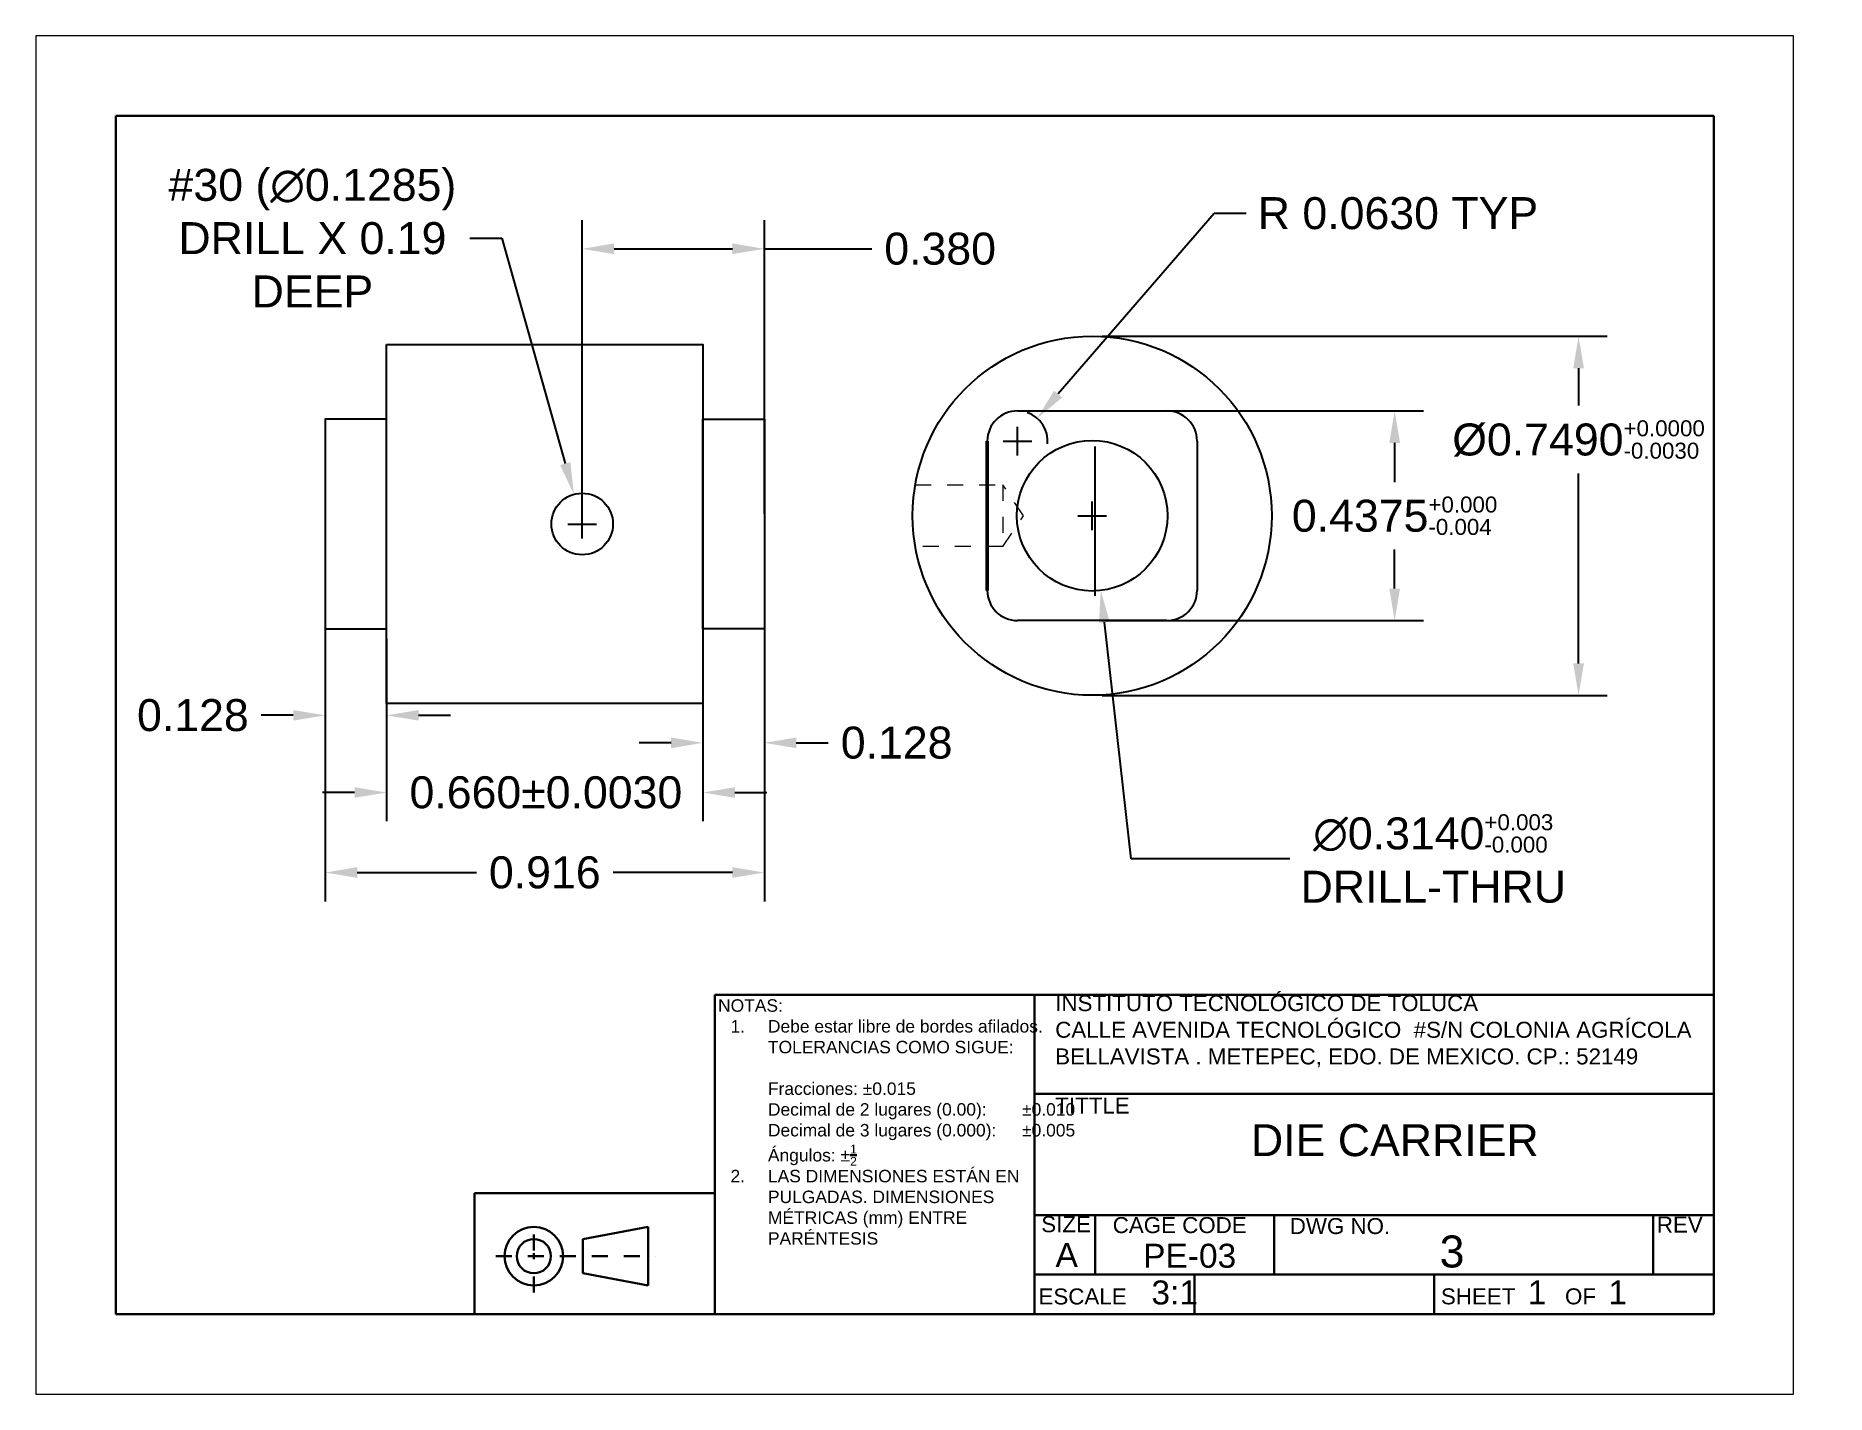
# Model space of a CAD drawing. Header units: inches. Extents: x 0 to 11.2, y 0 to 8.5.
import ezdxf

# ---------------------------------------------------------------- set-up
doc = ezdxf.new("R2010")
doc.units = ezdxf.units.IN
doc.header["$MEASUREMENT"] = 0
doc.linetypes.add('CENTER2', pattern=[1.125, 0.75, -0.125, 0.125, -0.125])
doc.linetypes.add('TRAZOS', pattern=[0.75, 0.5, -0.25])
for name, color, linetype, lineweight in [('cotas', 4, 'Continuous', 30), ('dibujo', 7, 'Continuous', 50), ('formato', 50, 'Continuous', 30), ('hoja', 210, 'Continuous', 20), ('ocultas', 171, 'TRAZOS', 20)]:
    doc.layers.add(name, color=color, linetype=linetype, lineweight=lineweight)
doc.styles.get("Standard").update_dxf_attribs({"font": 'arial.ttf'})
doc.dimstyles.get("Standard").update_dxf_attribs({"dimtxt": 0.18, "dimasz": 0.18, "dimexe": 0.18, "dimexo": 0.0625, "dimgap": 0.09, "dimtad": 0, "dimtih": 1, "dimtoh": 1, "dimdec": 4, "dimzin": 0, "dimdsep": 46, "dimtxsty": 'Standard', "dimcen": 0.09, "dimadec": 0, "dimazin": 0, "dimtfac": 1, "dimtdec": 4, "dimtofl": 0, "dimtmove": 0, "dimatfit": 3, "dimfxl": 1, "dimtolj": 1, "dimtzin": 0, "dimarcsym": 0})

# ---------------------------------------------------------------- blocks, each defined once
blk = doc.blocks.new('*D7')
at = {"layer": 'cotas', "color": 0, "lineweight": -2, "transparency": 16777216}
for p, q in [((6.673, 6.153), (8.683, 6.153)), ((8.503, 5.953), (8.503, 5.707)), ((8.503, 5.041), (8.503, 5.286)), ((6.673, 4.841), (8.683, 4.841))]:
    blk.add_line(p, q, dxfattribs=at)
at = {"layer": 'cotas', "color": 0, "transparency": 16777216}
for points in [[(8.47, 5.953), (8.537, 5.953), (8.503, 6.153)], [(8.47, 5.041), (8.537, 5.041), (8.503, 4.841)]]:
    blk.add_solid(points, dxfattribs=at)
at = {"layer": 'Defpoints', "color": 0, "transparency": 16777216}
for p in [(6.611, 6.153), (6.611, 4.841), (8.503, 4.841)]:
    blk.add_point(p, dxfattribs=at)
at = {"layer": 'cotas', "color": 0, "transparency": 16777216, "insert": (8.503, 5.497), "char_height": 0.2, "attachment_point": 5}
blk.add_mtext('\\A1;0.4375{\\H0.1;\\S+0.000^ -0.004;}', dxfattribs=at)
blk = doc.blocks.new('*D8')
at = {"layer": 'cotas', "color": 0, "lineweight": -2, "transparency": 16777216}
for p, q in [((7.374, 7.389), (6.397, 6.259)), ((7.574, 7.389), (7.374, 7.389)), ((6.143, 5.874), (6.143, 6.054)), ((6.053, 5.964), (6.233, 5.964))]:
    blk.add_line(p, q, dxfattribs=at)
blk.add_arc((6.143, 5.964), 0.189, 354.6347, 71.053, dxfattribs=at)
at = {"layer": 'cotas', "color": 0, "transparency": 16777216}
blk.add_solid([(6.372, 6.28), (6.423, 6.237), (6.267, 6.107)], dxfattribs=at)
at = {"layer": 'Defpoints', "color": 0, "transparency": 16777216}
for p in [(6.267, 6.107), (6.143, 5.964)]:
    blk.add_point(p, dxfattribs=at)
at = {"layer": 'cotas', "color": 0, "transparency": 16777216, "insert": (8.524, 7.389), "char_height": 0.2, "attachment_point": 5}
blk.add_mtext('\\A1;R 0.0630 TYP', dxfattribs=at)
blk = doc.blocks.new('*D9')
at = {"layer": 'cotas', "color": 0, "lineweight": -2, "transparency": 16777216}
for p, q in [((6.521, 5.497), (6.701, 5.497)), ((6.611, 5.407), (6.611, 5.587)), ((6.855, 3.351), (6.687, 4.83)), ((7.847, 3.351), (6.855, 3.351))]:
    blk.add_line(p, q, dxfattribs=at)
at = {"layer": 'cotas', "color": 0, "transparency": 16777216}
blk.add_solid([(6.72, 4.834), (6.653, 4.826), (6.664, 5.029)], dxfattribs=at)
at = {"layer": 'Defpoints', "color": 0, "transparency": 16777216}
for p in [(6.557, 5.965), (6.664, 5.029)]:
    blk.add_point(p, dxfattribs=at)
at = {"layer": 'cotas', "color": 0, "transparency": 16777216, "insert": (8.745, 3.351), "char_height": 0.2, "width": 0.06911, "attachment_point": 5}
blk.add_mtext('\\A1;∅0.3140{\\H0.1;\\S+0.003^ -0.000;} DRILL-THRU', dxfattribs=at)
blk = doc.blocks.new('*D10')
at = {"layer": 'cotas', "color": 0, "lineweight": -2, "transparency": 16777216}
for p, q in [((2.716, 7.234), (2.916, 7.234)), ((2.916, 7.234), (3.313, 5.823)), ((3.419, 5.355), (3.419, 5.535)), ((3.329, 5.445), (3.509, 5.445))]:
    blk.add_line(p, q, dxfattribs=at)
at = {"layer": 'cotas', "color": 0, "transparency": 16777216}
blk.add_solid([(3.345, 5.832), (3.281, 5.814), (3.367, 5.631)], dxfattribs=at)
at = {"layer": 'Defpoints', "color": 0, "transparency": 16777216}
for p in [(3.367, 5.631), (3.471, 5.26)]:
    blk.add_point(p, dxfattribs=at)
at = {"layer": 'cotas', "color": 0, "transparency": 16777216, "insert": (1.731, 7.234), "char_height": 0.2, "width": 1.86601, "attachment_point": 5}
blk.add_mtext('\\A1;#30 (∅0.1285) DRILL X 0.19 DEEP', dxfattribs=at)
blk = doc.blocks.new('*D11')
at = {"layer": 'cotas', "color": 0, "lineweight": -2, "transparency": 16777216}
for p, q in [((3.419, 5.508), (3.419, 7.347)), ((4.559, 5.508), (4.559, 7.347)), ((3.619, 7.167), (4.359, 7.167)), ((4.559, 7.167), (5.232, 7.167))]:
    blk.add_line(p, q, dxfattribs=at)
at = {"layer": 'cotas', "color": 0, "transparency": 16777216}
for points in [[(3.619, 7.201), (3.619, 7.134), (3.419, 7.167)], [(4.359, 7.201), (4.359, 7.134), (4.559, 7.167)]]:
    blk.add_solid(points, dxfattribs=at)
at = {"layer": 'Defpoints', "color": 0, "transparency": 16777216}
for p in [(4.559, 7.167), (3.419, 5.445), (4.559, 5.445)]:
    blk.add_point(p, dxfattribs=at)
at = {"layer": 'cotas', "color": 0, "transparency": 16777216, "insert": (5.659, 7.167), "char_height": 0.2, "attachment_point": 5}
blk.add_mtext('\\A1;0.380', dxfattribs=at)
blk = doc.blocks.new('*D12')
at = {"layer": 'cotas', "color": 0, "lineweight": -2, "transparency": 16777216}
for p, q in [((2.195, 4.259), (2.195, 3.585)), ((4.175, 4.259), (4.175, 3.585)), ((1.995, 3.765), (1.795, 3.765)), ((4.375, 3.765), (4.575, 3.765))]:
    blk.add_line(p, q, dxfattribs=at)
at = {"layer": 'cotas', "color": 0, "transparency": 16777216}
for points in [[(1.995, 3.798), (1.995, 3.732), (2.195, 3.765)], [(4.375, 3.798), (4.375, 3.732), (4.175, 3.765)]]:
    blk.add_solid(points, dxfattribs=at)
at = {"layer": 'Defpoints', "color": 0, "transparency": 16777216}
for p in [(2.195, 4.322), (4.175, 4.322), (4.175, 3.765)]:
    blk.add_point(p, dxfattribs=at)
at = {"layer": 'cotas', "color": 0, "transparency": 16777216, "insert": (3.192, 3.765), "char_height": 0.2, "attachment_point": 5}
blk.add_mtext('\\A1;0.660±0.0030', dxfattribs=at)
blk = doc.blocks.new('*D13')
at = {"layer": 'cotas', "color": 0, "lineweight": -2, "transparency": 16777216}
for p, q in [((4.175, 4.726), (4.175, 3.896)), ((4.559, 4.726), (4.559, 3.896)), ((3.975, 4.076), (3.775, 4.076)), ((4.759, 4.076), (4.959, 4.076))]:
    blk.add_line(p, q, dxfattribs=at)
at = {"layer": 'cotas', "color": 0, "transparency": 16777216}
for points in [[(3.975, 4.109), (3.975, 4.042), (4.175, 4.076)], [(4.759, 4.109), (4.759, 4.042), (4.559, 4.076)]]:
    blk.add_solid(points, dxfattribs=at)
at = {"layer": 'Defpoints', "color": 0, "transparency": 16777216}
for p in [(4.175, 4.789), (4.559, 4.789), (4.559, 4.076)]:
    blk.add_point(p, dxfattribs=at)
at = {"layer": 'cotas', "color": 0, "transparency": 16777216, "insert": (5.387, 4.076), "char_height": 0.2, "attachment_point": 5}
blk.add_mtext('\\A1;0.128', dxfattribs=at)
blk = doc.blocks.new('*D14')
at = {"layer": 'cotas', "color": 0, "lineweight": -2, "transparency": 16777216}
for p, q in [((1.811, 4.726), (1.811, 4.068)), ((2.195, 4.726), (2.195, 4.068)), ((1.611, 4.248), (1.411, 4.248)), ((2.395, 4.248), (2.595, 4.248))]:
    blk.add_line(p, q, dxfattribs=at)
at = {"layer": 'cotas', "color": 0, "transparency": 16777216}
for points in [[(1.611, 4.281), (1.611, 4.215), (1.811, 4.248)], [(2.395, 4.281), (2.395, 4.215), (2.195, 4.248)]]:
    blk.add_solid(points, dxfattribs=at)
at = {"layer": 'Defpoints', "color": 0, "transparency": 16777216}
for p in [(1.811, 4.789), (2.195, 4.789), (2.195, 4.248)]:
    blk.add_point(p, dxfattribs=at)
at = {"layer": 'cotas', "color": 0, "transparency": 16777216, "insert": (0.983, 4.248), "char_height": 0.2, "attachment_point": 5}
blk.add_mtext('\\A1;0.128', dxfattribs=at)
blk = doc.blocks.new('*D15')
at = {"layer": 'cotas', "color": 0, "lineweight": -2, "transparency": 16777216}
for p, q in [((1.811, 5.383), (1.811, 3.084)), ((4.559, 5.383), (4.559, 3.084)), ((2.011, 3.264), (2.758, 3.264)), ((4.359, 3.264), (3.612, 3.264))]:
    blk.add_line(p, q, dxfattribs=at)
at = {"layer": 'cotas', "color": 0, "transparency": 16777216}
for points in [[(2.011, 3.298), (2.011, 3.231), (1.811, 3.264)], [(4.359, 3.298), (4.359, 3.231), (4.559, 3.264)]]:
    blk.add_solid(points, dxfattribs=at)
at = {"layer": 'Defpoints', "color": 0, "transparency": 16777216}
for p in [(1.811, 5.445), (4.559, 5.445), (4.559, 3.264)]:
    blk.add_point(p, dxfattribs=at)
at = {"layer": 'cotas', "color": 0, "transparency": 16777216, "insert": (3.185, 3.264), "char_height": 0.2, "attachment_point": 5}
blk.add_mtext('\\A1;0.916', dxfattribs=at)
blk = doc.blocks.new('*D16')
at = {"layer": 'cotas', "color": 0, "lineweight": -2, "transparency": 16777216}
for p, q in [((6.673, 6.62), (9.834, 6.62)), ((9.654, 6.42), (9.654, 6.187)), ((9.654, 4.573), (9.654, 5.761)), ((6.673, 4.373), (9.834, 4.373))]:
    blk.add_line(p, q, dxfattribs=at)
at = {"layer": 'cotas', "color": 0, "transparency": 16777216}
for points in [[(9.621, 6.42), (9.688, 6.42), (9.654, 6.62)], [(9.621, 4.573), (9.688, 4.573), (9.654, 4.373)]]:
    blk.add_solid(points, dxfattribs=at)
at = {"layer": 'Defpoints', "color": 0, "transparency": 16777216}
for p in [(6.611, 6.62), (6.611, 4.373), (9.654, 4.373)]:
    blk.add_point(p, dxfattribs=at)
at = {"layer": 'cotas', "color": 0, "transparency": 16777216, "insert": (9.654, 5.974), "char_height": 0.2, "attachment_point": 5}
blk.add_mtext('\\A1;%%c}0.7490{\\H0.1;\\S+0.0000^ -0.0030;}', dxfattribs=at)
blk = doc.blocks.new('*U17')
at = {"color": 0, "linetype": 'CENTER2', "ltscale": 7, "transparency": 16777216}
for p, q in [((0, 79), (0, 498)), ((-43, 0), (-40, 0)), ((40, 0), (43, 0)), ((0, -492), (0, -79))]:
    blk.add_line(p, q, dxfattribs=at)
at = {"color": 0, "linetype": 'Continuous', "ltscale": 7, "transparency": 16777216}
for p, q in [((-40, 0), (40, 0)), ((0, -40), (0, 40))]:
    blk.add_line(p, q, dxfattribs=at)
blk = doc.blocks.new('*U18')
at = {"color": 0, "linetype": 'CENTER2', "ltscale": 7, "transparency": 16777216}
blk.add_line((-1619, 0), (549, 0), dxfattribs=at)
blk = doc.blocks.new('A$C26af7a07')
for p, q in [((1177, 724), (2061, 888)), ((2061, 888), (2061, 96)), ((1177, 724), (1177, 261)), ((2061, 96), (1177, 261))]:
    blk.add_line(p, q)
for radius in [396, 232]:
    blk.add_circle((514, 492), radius)
at = {"linetype": 'CENTER2', "ltscale": 7}
for name, p in [('*U17', (514, 492)), ('*U18', (1619, 492))]:
    blk.add_blockref(name, p, dxfattribs=at)

msp = doc.modelspace()

# ---------------------------------------------------------------- linework, layer by layer
for p, q in [((6.14333, 6.15315), (7.07783, 6.15315)), ((7.26683, 5.96415), (7.26683, 5.02965)), ((6.62816, 4.99513), (6.62816, 5.92963)), ((6.0518, 5.68965), (6.0518, 5.68965)), ((7.07783, 4.84065), (6.14333, 4.84065))]:
    msp.add_line(p, q)
for points in [[(2.19506, 6.56862), (4.17506, 6.56862), (4.17506, 4.32162), (2.19506, 4.32162)], [(2.19506, 6.10137), (1.81106, 6.10137), (1.81106, 4.78887), (2.19506, 4.78887)], [(4.17506, 6.10137), (4.55906, 6.10137), (4.55906, 4.78887), (4.17506, 4.78887)]]:
    msp.add_lwpolyline(points, close=True)
for centre, radius in [((6.61058, 5.4969), 1.1235), ((6.61058, 5.4969), 0.471), ((3.41906, 5.44512), 0.19275)]:
    msp.add_circle(centre, radius)
for centre, start, end in [((6.14333, 5.96415), 90, 180), ((7.07783, 5.96415), 0, 90), ((6.14333, 5.02965), 180, 270), ((7.07783, 5.02965), 270, 0)]:
    msp.add_arc(centre, 0.189, start, end)
at = {"layer": 'dibujo'}
msp.add_line((5.95433, 5.02965), (5.95433, 5.96415), dxfattribs=at)
at = {"layer": 'formato'}
for p, q in [((10.5, 8), (0.5, 8)), ((0.5, 8), (0.5, 0.5)), ((10.5, 0.5), (10.5, 8)), ((4.25, 2.5), (10.5, 2.5)), ((4.25, 0.5), (4.25, 2.5)), ((6.25, 0.5), (6.25, 2.5)), ((6.25, 1.88), (10.5, 1.88)), ((4.24425, 1.25876), (2.74425, 1.25876)), ((2.74425, 1.25876), (2.74425, 0.50876)), ((6.25, 1.12), (10.5, 1.12)), ((6.63, 0.75), (6.63, 1.12)), ((7.75, 0.75), (7.75, 1.12)), ((10.12, 0.75), (10.12, 1.12)), ((6.25, 0.75), (10.5, 0.75)), ((7.25, 0.5), (7.25, 0.75)), ((8.75, 0.5), (8.75, 0.75)), ((0.5, 0.5), (10.5, 0.5))]:
    msp.add_line(p, q, dxfattribs=at)
at = {"layer": 'hoja'}
msp.add_lwpolyline([(0, 0), (11, 0), (11, 8.5), (0, 8.5)], close=True, dxfattribs=at)
at = {"layer": 'ocultas', "ltscale": 0.08}
for p, q in [((5.50373, 5.68965), (6.0518, 5.68965)), ((6.0518, 5.68965), (6.0518, 5.30415)), ((6.18082, 5.4969), (6.0518, 5.68965)), ((6.0518, 5.30415), (6.18082, 5.4969)), ((6.0518, 5.30415), (5.50373, 5.30415))]:
    msp.add_line(p, q, dxfattribs=at)

# ---------------------------------------------------------------- block references
at = {"layer": 'formato', "xscale": 0.000462051041732424, "yscale": 0.000462051041732424, "zscale": 0.000462051041732424}
msp.add_blockref('A$C26af7a07', (2.87923, 0.63621), dxfattribs=at)

# ---------------------------------------------------------------- texts
at = {"layer": 'formato', "attachment_point": 1}
for s, insert, char_height, width in [('\\A1;NOTAS:\\P\\pxi-3,l4,t4;1.^IDebe estar libre de bordes afilados.\\P\\pi0,l0,tz;^ITOLERANCIAS COMO SIGUE:\\P\\P^IFracciones: ±0.015\\P^IDecimal de 2 lugares (0.00): ^I^I±0.010\\P^IDecimal de 3 lugares (0.000): ^I^I±0.005\\P^IÁngulos: ±{\\H0.7x;\\S1/2;}\\P\\pi-3,l4,t4;2.^ILAS DIMENSIONES ESTÁN EN PULGADAS. DIMENSIONES MÉTRICAS (mm) ENTRE PARÉNTESIS', (4.26942, 2.47106), 0.078, 2.1097089), ('SIZE\\P\\pxqc;{\\H1.5x;A}', (6.292, 1.11345), 0.1, 0.3182612), ('CAGE CODE\\P\\pxqc;{\\H1.5x;PE-03}', (6.73906, 1.10794), 0.1, 0.9630868), ('DWG NO.', (7.84684, 1.10208), 0.1, 2.37), ('REV', (10.14405, 1.1112), 0.1, 0.4776569), ('3', (8.78467, 0.99301), 0.2, 0.4776569), ('ESCALE    {\\H1.5x;3:1}', (6.27463, 0.71148), 0.1, 1.0120484), ('SHEET  {\\H1.5x;1  }OF  {\\H1.5x;1}', (8.79296, 0.71222), 0.1, 1.8945713)]:
    msp.add_mtext(s, dxfattribs=dict(at, insert=insert, char_height=char_height, width=width))
for s, insert, char_height in [('INSTITUTO TECNOLÓGICO DE TOLUCA\\PCALLE AVENIDA TECNOLÓGICO  #S/N COLONIA AGRÍCOLA\\PBELLAVISTA . METEPEC, EDO. DE MEXICO. CP.: 52149', (6.37913, 2.49701), 0.1), ('{\\H0.5x;TITTLE}\\P\\pxqc;DIE CARRIER', (6.37944, 1.85624), 0.2)]:
    msp.add_mtext_dynamic_manual_height_columns(s, width=4.25, gutter_width=1, heights=[0], dxfattribs=dict(at, insert=insert, char_height=char_height))

# ---------------------------------------------------------------- dimensions: what is measured, and where the dimension line sits
at = {"layer": 'cotas'}
dim = msp.add_radius_dim(center=(6.14333, 5.96415), mpoint=(6.26682, 6.10723), dimstyle='Standard', override={"dimtxt": 0.2, "dimasz": 0.2, "dimlfac": 0.333333, "dimpost": 'R <> TYP'}, dxfattribs=at)
dim.commit()
dim.dimension.update_dxf_attribs({"geometry": '*D8', "text_midpoint": (8.52398, 7.38948), "dimtype": 164})
for p1, p2, text, override, picture, middle in [((3.47125, 5.25957), (3.36686, 5.63067), '#30 (<>) DRILL X 0.19 DEEP', {"dimtxt": 0.2, "dimasz": 0.2, "dimlfac": 0.333333}, '*D10', (1.73144, 7.23414)), ((6.55724, 5.96487), (6.66392, 5.02893), '<> DRILL-THRU', {"dimtxt": 0.2, "dimasz": 0.2, "dimlfac": 0.333333, "dimtol": 1, "dimtp": 0.003, "dimtm": 1e-09, "dimtfac": 0.5, "dimtdec": 3}, '*D9', (8.74541, 3.35062))]:
    dim = msp.add_diameter_dim_2p(p1=p1, p2=p2, text=text, dimstyle='Standard', override=override, dxfattribs=at)
    dim.commit()
    dim.dimension.update_dxf_attribs({"geometry": picture, "text_midpoint": middle, "dimtype": 163})
for base, p1, p2, angle, override, picture, middle, dimtype in [((4.55906, 7.16729), (3.41906, 5.44512), (4.55906, 5.44512), 0, {"dimtxt": 0.2, "dimasz": 0.2, "dimdec": 3, "dimlfac": 0.333333}, '*D11', (5.65904, 7.16729), 161), ((9.65423, 4.3734), (6.61058, 6.6204), (6.61058, 4.3734), 90, {"dimtxt": 0.2, "dimasz": 0.2, "dimlfac": 0.333333, "dimpost": '%%c}<>', "dimtol": 1, "dimtm": 0.003, "dimtfac": 0.5}, '*D16', (9.65423, 5.97415), 160), ((8.50324, 4.84065), (6.61058, 6.15315), (6.61058, 4.84065), 90, {"dimtxt": 0.2, "dimasz": 0.2, "dimlfac": 0.333333, "dimtol": 1, "dimtm": 0.004, "dimtfac": 0.5, "dimtdec": 3}, '*D7', (8.50324, 5.4969), 160), ((4.55906, 3.26432), (1.81106, 5.44512), (4.55906, 5.44512), 0, {"dimtxt": 0.2, "dimasz": 0.2, "dimdec": 3, "dimlfac": 0.333333}, '*D15', (3.18506, 3.26432), 161), ((2.19506, 4.24815), (1.81106, 4.78887), (2.19506, 4.78887), 0, {"dimtxt": 0.2, "dimasz": 0.2, "dimdec": 3, "dimlfac": 0.333333}, '*D14', (0.9834, 4.24815), 161), ((4.55906, 4.07554), (4.17506, 4.78887), (4.55906, 4.78887), 0, {"dimtxt": 0.2, "dimasz": 0.2, "dimdec": 3, "dimlfac": 0.333333}, '*D13', (5.38671, 4.07554), 161), ((4.17506, 3.76486), (2.19506, 4.32162), (4.17506, 4.32162), 0, {"dimtxt": 0.2, "dimasz": 0.2, "dimdec": 3, "dimlfac": 0.333333, "dimtol": 1, "dimtp": 0.003, "dimtm": 0.003}, '*D12', (3.1923, 3.76486), 161)]:
    dim = msp.add_linear_dim(base=base, p1=p1, p2=p2, angle=angle, dimstyle='Standard', override=override, dxfattribs=at)
    dim.commit()
    dim.dimension.update_dxf_attribs({"geometry": picture, "text_midpoint": middle, "dimtype": dimtype})

doc.saveas('drawing.dxf')
